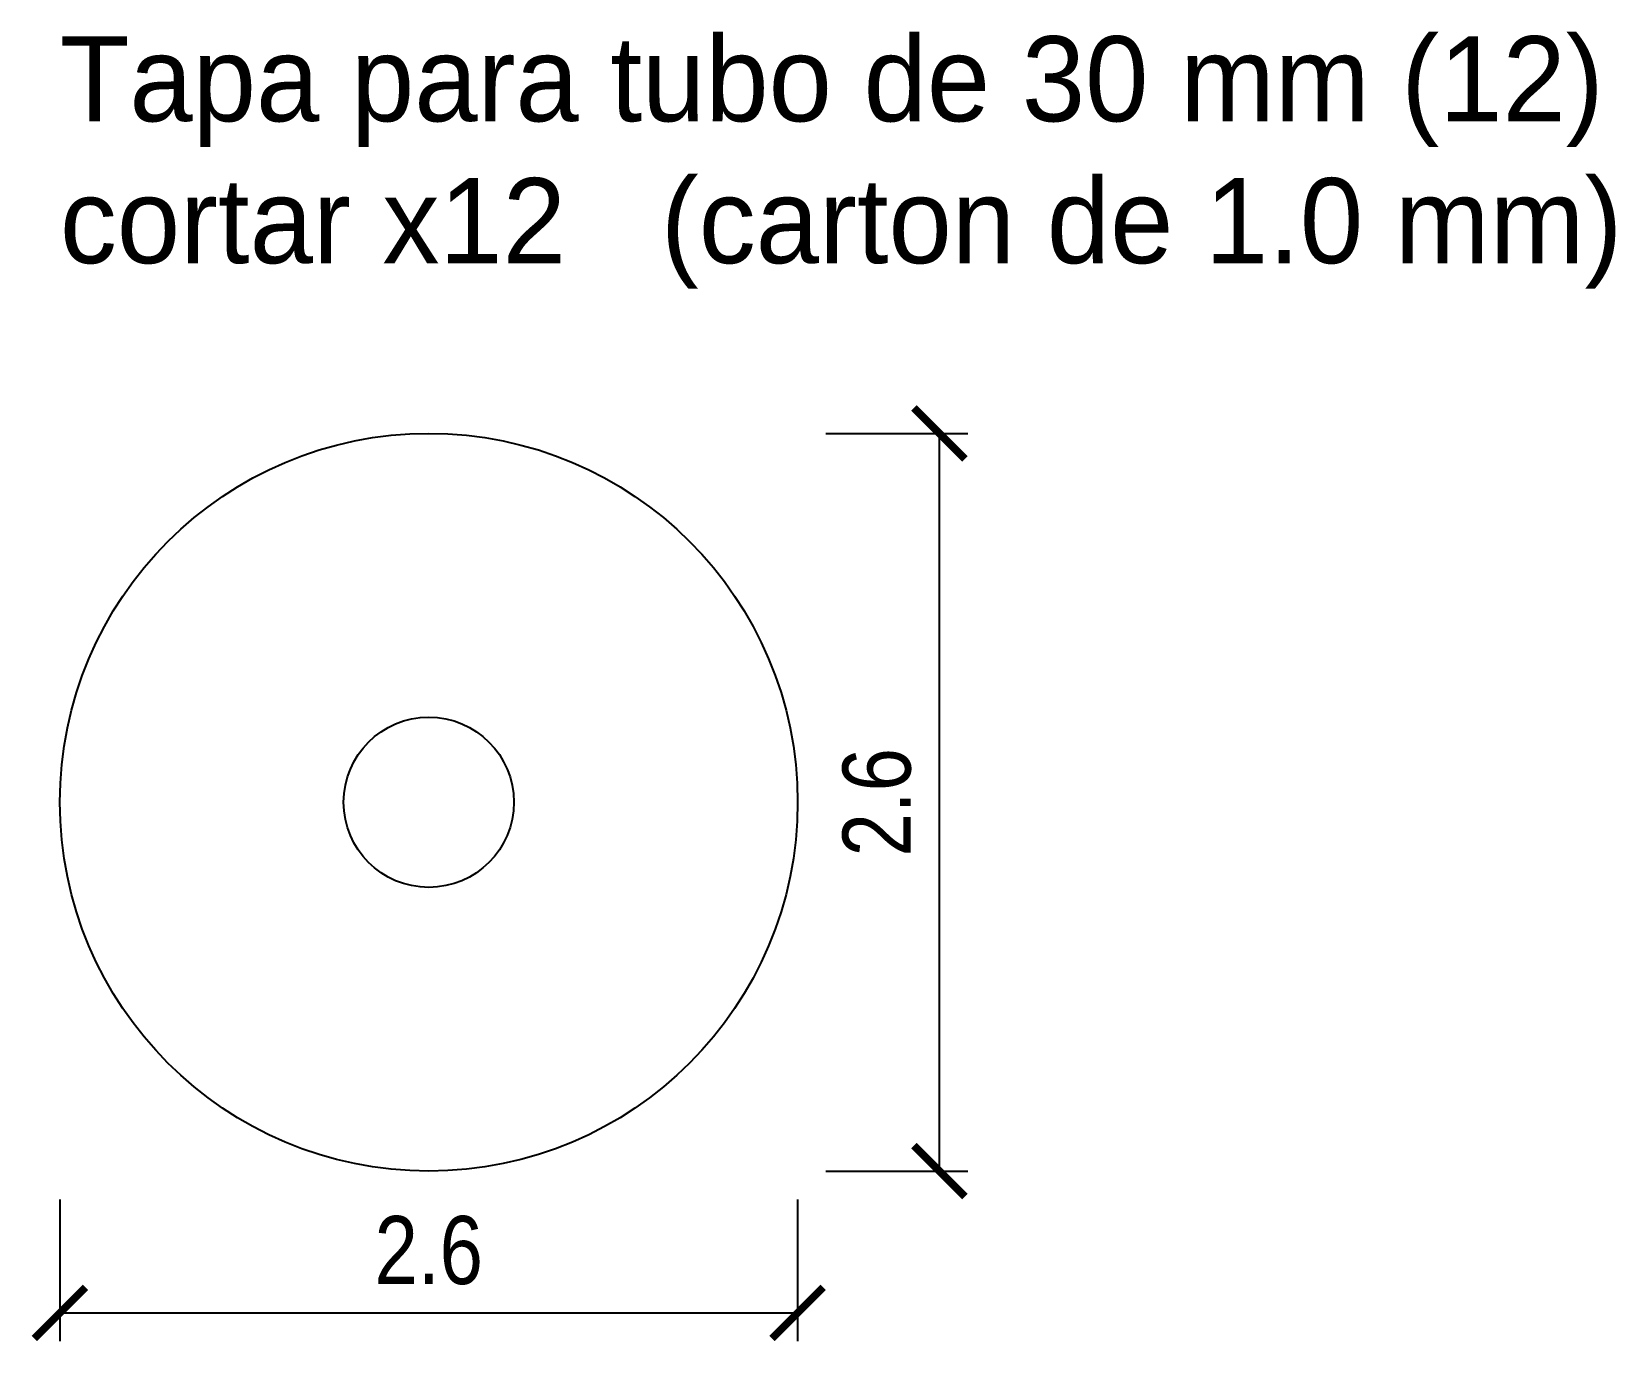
# Model space of a CAD drawing. Header units: centimetres. Extents: x 1.1 to 6.68, y 0.6 to 5.22.
import ezdxf

# ---------------------------------------------------------------- set-up
doc = ezdxf.new("R2010")
doc.units = ezdxf.units.CM
doc.layers.add('CORTE', color=1, linetype='Continuous')
doc.layers.add('ETIQUETA', color=5, linetype='Continuous')
doc.styles.add('OpenSansCondensed-Light', font='OpenSansCondensed-Light.ttf')
doc.dimstyles.new('EZDXF', dxfattribs={"dimtxt": 0.25, "dimasz": 0.175, "dimexe": 0.375, "dimexo": 0.125, "dimgap": 0.1, "dimtad": 1, "dimlfac": 100, "dimzin": 12, "dimdsep": 46, "dimtxsty": 'OpenSansCondensed-Light', "dimblk": 'ARCHTICK', "dimcen": 2.5, "dimazin": 3, "dimtfac": 0.5, "dimtmove": 2, "dimatfit": 3, "dimarcsym": 0})

# ---------------------------------------------------------------- blocks, each defined once
blk = doc.blocks.new('_ARCHTICK')
at = {"color": 0, "linetype": 'ByBlock', "const_width": 0.15}
blk.add_lwpolyline([(-0.5, -0.5), (0.5, 0.5)], dxfattribs=at)

msp = doc.modelspace()

# ---------------------------------------------------------------- linework, layer by layer
at = {"layer": 'CORTE'}
for radius in [1.3, 0.3]:
    msp.add_circle((2.5, 2.5), radius, dxfattribs=at)

# ---------------------------------------------------------------- texts
at = {"layer": 'ETIQUETA'}
for s, p in [('Tapa para tubo de 30 mm (12)', (1.2, 4.9)), ('cortar x12   (carton de 1.0 mm)', (1.2, 4.4))]:
    msp.add_text(s, height=0.3, dxfattribs=at).set_placement(p)

# ---------------------------------------------------------------- dimensions: what is measured, and where the dimension line sits
msp.add_linear_dim(base=(4.3, 1.2), p1=(3.8, 1.2), p2=(3.8, 3.8), angle=90, dimstyle='EZDXF', override={"dimtxt": 0.24, "dimasz": 0.18, "dimexe": 0.1, "dimexo": 0.1, "dimdec": 2, "dimlfac": 1, "dimzin": 8}, dxfattribs=at).render()
msp.add_linear_dim(base=(1.2, 0.7), p1=(1.2, 1.2), p2=(3.8, 1.2), dimstyle='EZDXF', override={"dimtxt": 0.24, "dimasz": 0.18, "dimexe": 0.1, "dimexo": 0.1, "dimdec": 2, "dimlfac": 1, "dimzin": 8}, dxfattribs=at).render()

doc.saveas('drawing.dxf')
